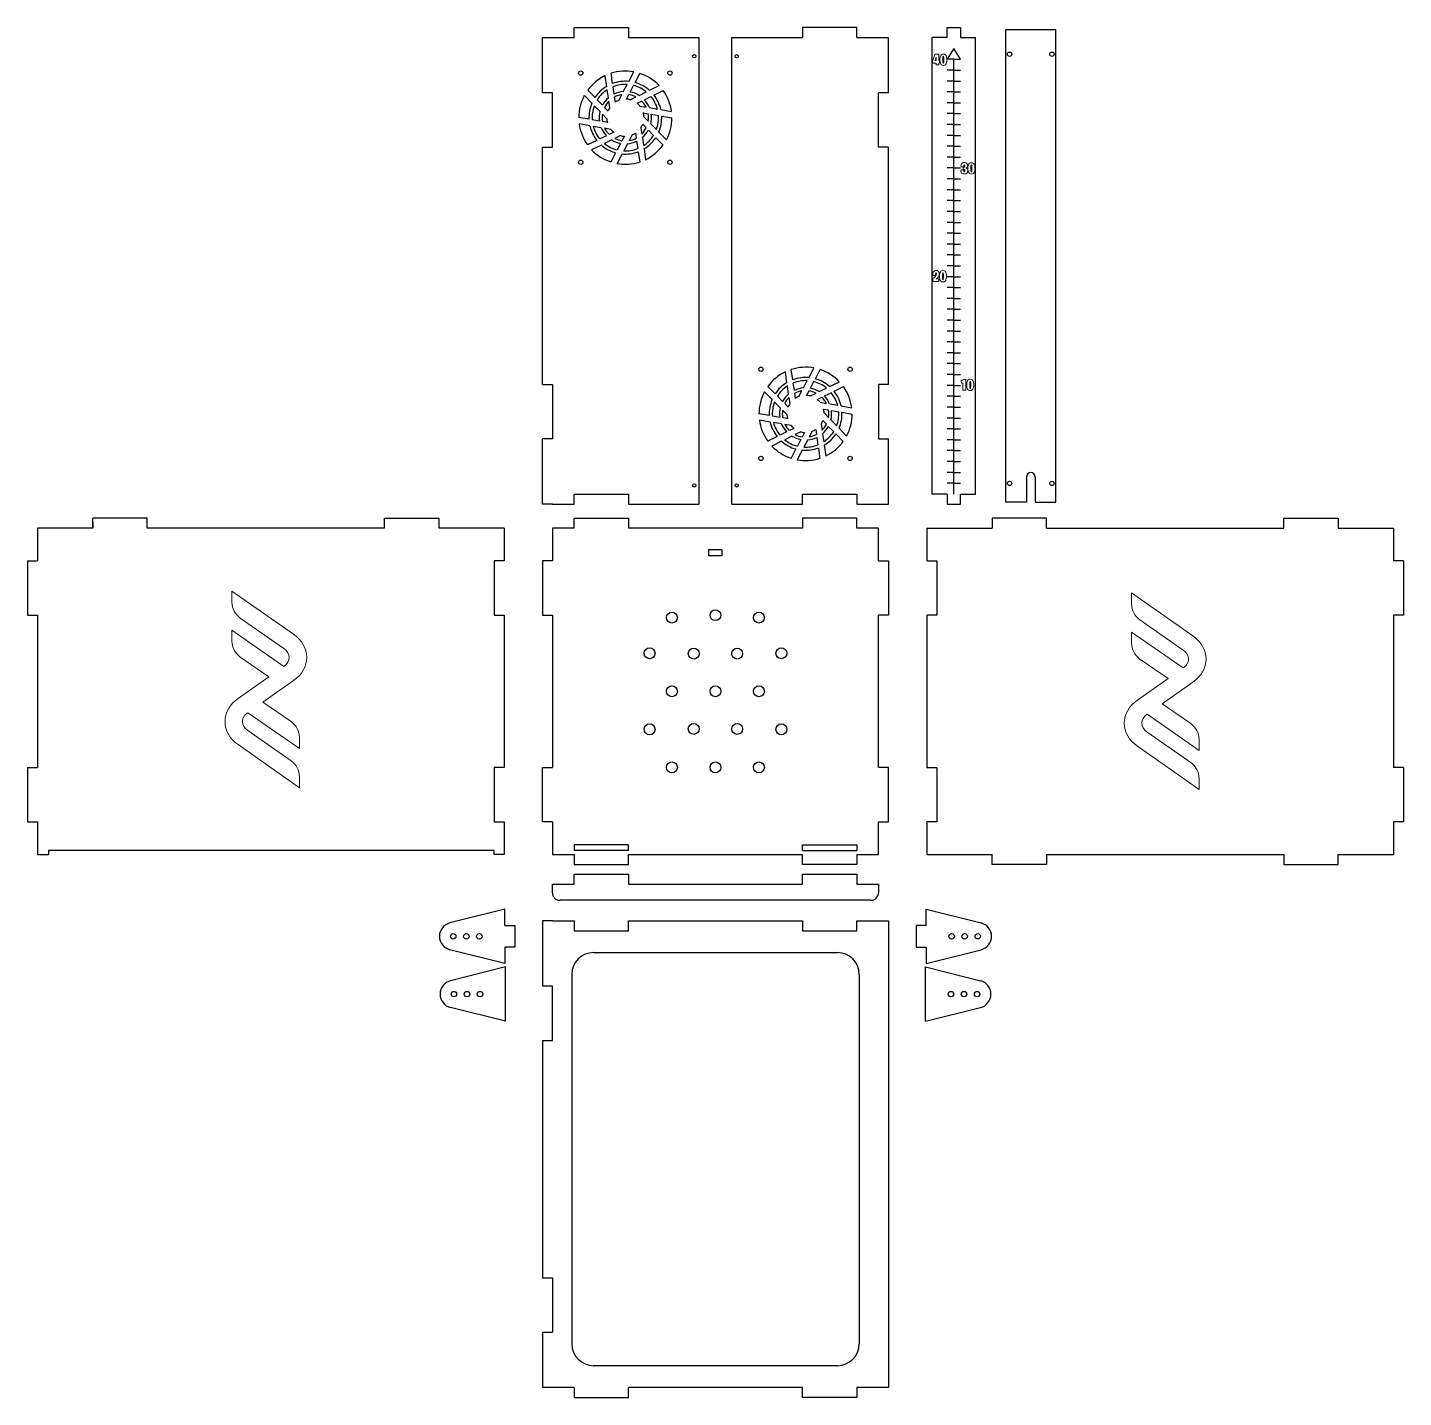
# Model space of a CAD drawing. Header units: millimetres. Extents: x 4533 to 7260, y 2949 to 4212.
# Drawn here: x 4533 to 5798, y 2949 to 4209 of the extents above; entities that cross this region are included whole.
import ezdxf

# ---------------------------------------------------------------- set-up
doc = ezdxf.new("R2010")
doc.units = ezdxf.units.MM
doc.layers.add('Layer 1', color=7, linetype='Continuous')

msp = doc.modelspace()

# ---------------------------------------------------------------- linework, layer by layer
for p, q in [((5035.5, 4200.2), (5035.5, 4209.4)), ((5035.5, 4209.4), (5085.5, 4209.4)), ((5085.5, 4209.4), (5085.5, 4200.2)), ((5295.5, 4209.4), (5245.5, 4209.4)), ((5245.5, 4209.4), (5245.5, 4200.2)), ((5295.5, 4200.2), (5295.5, 4209.4)), ((5378.8, 4200.2), (5378.8, 4209.4)), ((5378.8, 4209.4), (5390.8, 4209.4)), ((5390.8, 4209.4), (5390.8, 4200.2)), ((5432.6, 3772.9), (5432.6, 4207.5)), ((5432.6, 4207.5), (5478.6, 4207.5)), ((5478.6, 3772.9), (5478.6, 4207.5)), ((5006.3, 4149.4), (5006.3, 4200.2)), ((5006.3, 4200.2), (5035.5, 4200.2)), ((5085.5, 4200.2), (5150.5, 4200.2)), ((5150.5, 3771), (5150.5, 4200.2)), ((5180.5, 4200.2), (5245.5, 4200.2)), ((5180.5, 3771), (5180.5, 4200.2)), ((5295.5, 4200.2), (5324.7, 4200.2)), ((5324.7, 4149.4), (5324.7, 4200.2)), ((5364.8, 3780.2), (5364.8, 4200.2)), ((5378.8, 4200.2), (5364.8, 4200.2)), ((5390.8, 4200.2), (5404.8, 4200.2)), ((5404.8, 3780.2), (5404.8, 4200.2)), ((5065.5, 4155.2), (5064.1, 4165.1)), ((5070.9, 4157.8), (5069.5, 4167.3)), ((5085.7, 4159.8), (5090.3, 4168.7)), ((5091.6, 4158.8), (5096, 4167.2)), ((5067, 4144.7), (5065.9, 4152.2)), ((5072.3, 4148.2), (5071.3, 4154.9)), ((5080.7, 4150.4), (5084.2, 4157.1)), ((5087, 4150.1), (5090.2, 4156.2)), ((5104.7, 4151.7), (5113.7, 4156.1)), ((5015.5, 4149.4), (5006.3, 4149.4)), ((5015.5, 4099.4), (5015.5, 4149.4)), ((5051.9, 4139.7), (5044.9, 4146.8)), ((5054.7, 4144.9), (5048, 4151.8)), ((5061.5, 4137.9), (5056.7, 4142.8)), ((5068.3, 4135.7), (5067.5, 4141.6)), ((5073.4, 4140.8), (5072.7, 4145.5)), ((5076.5, 4142.4), (5079.3, 4147.7)), ((5083.6, 4143.5), (5085.8, 4147.7)), ((5087, 4143), (5092.4, 4145.6)), ((5093.4, 4139.7), (5097.6, 4141.8)), ((5095.2, 4147), (5101.9, 4150.3)), ((5100.1, 4143), (5106.2, 4146)), ((5108.9, 4147.3), (5117.4, 4151.6)), ((5315.5, 4099.4), (5315.5, 4149.4)), ((5324.7, 4149.4), (5315.5, 4149.4)), ((5059.3, 4132.1), (5054, 4137.4)), ((5065.6, 4125.5), (5061.5, 4129.8)), ((5066.7, 4132.6), (5063.4, 4136)), ((5095.9, 4137.2), (5101.8, 4136.2)), ((5099.1, 4130.9), (5103.8, 4130.1)), ((5099.7, 4127.4), (5103.8, 4123.1)), ((5104.8, 4135.7), (5112.2, 4134.4)), ((5106.5, 4129.6), (5113.2, 4128.5)), ((5115.3, 4133.9), (5125.2, 4132.2)), ((5116.1, 4128), (5125.5, 4126.3)), ((5049.2, 4125), (5039.7, 4126.6)), ((5050, 4119), (5040.1, 4120.7)), ((5058.8, 4123.3), (5052.1, 4124.5)), ((5060.5, 4117.2), (5053.1, 4118.5)), ((5066.2, 4122.1), (5061.5, 4122.9)), ((5069.4, 4115.7), (5063.5, 4116.7)), ((5097, 4117.2), (5097.8, 4111.3)), ((5098.6, 4120.4), (5101.9, 4117)), ((5103.8, 4115), (5108.5, 4110.1)), ((5106, 4120.9), (5111.3, 4115.5)), ((5056.4, 4105.6), (5047.9, 4101.4)), ((5065.2, 4109.9), (5059.1, 4106.9)), ((5070.1, 4106), (5063.4, 4102.6)), ((5071.9, 4113.2), (5067.7, 4111.1)), ((5078.3, 4110), (5072.9, 4107.4)), ((5078.3, 4102.8), (5075.1, 4096.8)), ((5081.7, 4109.4), (5079.5, 4105.2)), ((5084.6, 4102.5), (5081.1, 4095.9)), ((5088.8, 4110.6), (5086, 4105.3)), ((5091.9, 4112.2), (5092.6, 4107.5)), ((5093, 4104.8), (5094, 4098)), ((5098.3, 4108.2), (5099.4, 4100.8)), ((5110.6, 4108), (5117.3, 4101.2)), ((5113.4, 4113.3), (5120.4, 4106.1)), ((5006.3, 3881), (5006.3, 4099.4)), ((5006.3, 4099.4), (5015.5, 4099.4)), ((5060.6, 4101.3), (5051.6, 4096.8)), ((5073.7, 4094.2), (5069.3, 4085.7)), ((5079.6, 4093.1), (5075, 4084.3)), ((5094.4, 4095.1), (5095.8, 4085.6)), ((5099.8, 4097.7), (5101.2, 4087.8)), ((5324.7, 4099.4), (5315.5, 4099.4)), ((5324.7, 3881), (5324.7, 4099.4)), ((5231.3, 3882.7), (5229.9, 3892.6)), ((5236.7, 3885.3), (5235.3, 3894.8)), ((5251.5, 3887.3), (5256.1, 3896.2)), ((5257.4, 3886.3), (5261.8, 3894.7)), ((5006.3, 3881), (5015.5, 3881)), ((5015.5, 3881), (5015.5, 3831)), ((5217.7, 3867.2), (5210.7, 3874.3)), ((5220.5, 3872.4), (5213.8, 3879.3)), ((5232.8, 3872.2), (5231.7, 3879.7)), ((5238.1, 3875.7), (5237.1, 3882.4)), ((5242.3, 3869.9), (5245.1, 3875.2)), ((5246.5, 3877.9), (5250, 3884.6)), ((5249.4, 3871), (5251.6, 3875.2)), ((5252.8, 3877.6), (5256, 3883.7)), ((5261, 3874.5), (5267.7, 3877.8)), ((5265.9, 3870.5), (5272, 3873.5)), ((5270.5, 3879.2), (5279.5, 3883.6)), ((5274.7, 3874.8), (5283.2, 3879.1)), ((5324.7, 3881), (5315.5, 3881)), ((5315.5, 3881), (5315.5, 3831)), ((5225.1, 3859.6), (5219.8, 3864.9)), ((5227.3, 3865.4), (5222.5, 3870.3)), ((5232.5, 3860.1), (5229.2, 3863.5)), ((5234.1, 3863.2), (5233.3, 3869.1)), ((5239.2, 3868.3), (5238.5, 3873)), ((5252.8, 3870.5), (5258.2, 3873.1)), ((5259.2, 3867.2), (5263.4, 3869.3)), ((5261.7, 3864.7), (5267.6, 3863.7)), ((5270.6, 3863.2), (5278, 3861.9)), ((5281.1, 3861.4), (5291, 3859.7)), ((5215, 3852.5), (5205.5, 3854.1)), ((5215.8, 3846.5), (5205.9, 3848.2)), ((5224.6, 3850.8), (5217.9, 3852)), ((5231.4, 3853), (5227.3, 3857.3)), ((5232, 3849.6), (5227.3, 3850.4)), ((5264.9, 3858.4), (5269.6, 3857.6)), ((5265.5, 3854.9), (5269.6, 3850.6)), ((5271.8, 3848.4), (5277.1, 3843)), ((5272.3, 3857.1), (5279, 3856)), ((5281.9, 3855.5), (5291.3, 3853.8)), ((5226.3, 3844.7), (5218.9, 3846)), ((5231, 3837.4), (5224.9, 3834.4)), ((5235.2, 3843.2), (5229.3, 3844.2)), ((5237.7, 3840.7), (5233.5, 3838.6)), ((5244.1, 3837.5), (5238.7, 3834.9)), ((5247.5, 3836.9), (5245.3, 3832.7)), ((5254.6, 3838.1), (5251.8, 3832.8)), ((5257.7, 3839.7), (5258.4, 3835)), ((5262.8, 3844.7), (5263.6, 3838.8)), ((5264.1, 3835.7), (5265.2, 3828.3)), ((5264.4, 3847.9), (5267.7, 3844.5)), ((5269.6, 3842.5), (5274.3, 3837.6)), ((5279.2, 3840.8), (5286.2, 3833.6)), ((5006.3, 3780.2), (5006.3, 3831)), ((5015.5, 3831), (5006.3, 3831)), ((5222.2, 3833.1), (5213.7, 3828.9)), ((5226.4, 3828.8), (5217.4, 3824.3)), ((5235.9, 3833.5), (5229.2, 3830.1)), ((5244.1, 3830.3), (5240.9, 3824.3)), ((5250.4, 3830), (5246.9, 3823.4)), ((5258.8, 3832.3), (5259.8, 3825.5)), ((5265.6, 3825.2), (5267, 3815.3)), ((5276.4, 3835.5), (5283.1, 3828.7)), ((5315.5, 3831), (5324.7, 3831)), ((5324.7, 3780.2), (5324.7, 3831)), ((5239.5, 3821.7), (5235.1, 3813.2)), ((5245.4, 3820.6), (5240.8, 3811.8)), ((5260.2, 3822.6), (5261.6, 3813.1)), ((5451.6, 3796.1), (5451.6, 3772.9)), ((5459.6, 3796.1), (5459.6, 3772.9)), ((5006.3, 3771), (5006.3, 3780.2)), ((5035.5, 3771), (5035.5, 3780.2)), ((5035.5, 3780.2), (5085.5, 3780.2)), ((5085.5, 3780.2), (5085.5, 3771)), ((5245.5, 3771), (5245.5, 3780.2)), ((5245.5, 3780.2), (5295.5, 3780.2)), ((5295.5, 3780.2), (5295.5, 3771)), ((5324.7, 3771), (5324.7, 3780.2)), ((5378.8, 3780.2), (5364.8, 3780.2)), ((5378.8, 3780.2), (5378.8, 3771)), ((5390.8, 3771), (5390.8, 3780.2)), ((5390.8, 3780.2), (5404.8, 3780.2)), ((5451.6, 3772.9), (5432.6, 3772.9)), ((5459.6, 3772.9), (5478.6, 3772.9)), ((5015.5, 3771), (5006.3, 3771)), ((5015.5, 3771), (5035.5, 3771)), ((5085.5, 3771), (5150.5, 3771)), ((5180.5, 3771), (5245.5, 3771)), ((5295.5, 3771), (5315.5, 3771)), ((5315.5, 3771), (5324.7, 3771)), ((5378.8, 3771), (5390.8, 3771)), ((4592.6, 3748.8), (4541.8, 3748.8)), ((4541.8, 3748.8), (4541.8, 3718.8)), ((4642.6, 3758), (4592.6, 3758)), ((4592.6, 3748.8), (4592.6, 3758)), ((4592.6, 3754.2), (4592.6, 3748.8)), ((4642.6, 3748.8), (4642.6, 3758)), ((4861, 3748.8), (4642.6, 3748.8)), ((4861, 3748.8), (4861, 3758)), ((4861, 3758), (4911, 3758)), ((4911, 3758), (4911, 3748.8)), ((4961.8, 3748.8), (4911, 3748.8)), ((4971, 3748.8), (4961.8, 3748.8)), ((4971, 3748.8), (4971, 3718.8)), ((5015.5, 3748.8), (5015.5, 3718.8)), ((5035.5, 3748.8), (5015.5, 3748.8)), ((5035.5, 3748.8), (5035.5, 3758)), ((5035.5, 3758), (5085.5, 3758)), ((5085.5, 3758), (5085.5, 3748.8)), ((5245.5, 3748.8), (5085.5, 3748.8)), ((5295.5, 3758), (5245.5, 3758)), ((5245.5, 3758), (5245.5, 3748.8)), ((5295.5, 3748.8), (5295.5, 3758)), ((5315.5, 3748.8), (5295.5, 3748.8)), ((5315.5, 3718.8), (5315.5, 3748.8)), ((5360.1, 3748.8), (5360.1, 3718.8)), ((5360.1, 3748.8), (5369.3, 3748.8)), ((5369.3, 3748.8), (5420.1, 3748.8)), ((5470.1, 3758), (5420.1, 3758)), ((5420.1, 3758), (5420.1, 3748.8)), ((5470.1, 3748.8), (5470.1, 3758)), ((5470.1, 3748.8), (5688.5, 3748.8)), ((5688.5, 3748.8), (5688.5, 3758)), ((5688.5, 3758), (5738.5, 3758)), ((5738.5, 3758), (5738.5, 3748.8)), ((5738.5, 3748.8), (5789.3, 3748.8)), ((5789.3, 3748.8), (5789.3, 3718.8)), ((5159.5, 3723.4), (5159.5, 3729.1)), ((5159.5, 3729.1), (5171.5, 3729.1)), ((5165.5, 3723.4), (5159.5, 3723.4)), ((5171.5, 3723.4), (5165.5, 3723.4)), ((5171.5, 3729.1), (5171.5, 3723.4)), ((4532.6, 3718.8), (4532.6, 3668.8)), ((4532.6, 3718.8), (4541.8, 3718.8)), ((4971, 3718.8), (4961.8, 3718.8)), ((4961.8, 3718.8), (4961.8, 3668.8)), ((5015.5, 3718.8), (5006.3, 3718.8)), ((5006.3, 3718.8), (5006.3, 3668.8)), ((5315.5, 3718.8), (5324.7, 3718.8)), ((5324.7, 3718.8), (5324.7, 3668.8)), ((5360.1, 3718.8), (5369.3, 3718.8)), ((5369.3, 3718.8), (5369.3, 3668.8)), ((5798.5, 3718.8), (5789.3, 3718.8)), ((5798.5, 3718.8), (5798.5, 3668.8)), ((4532.6, 3668.8), (4541.8, 3668.8)), ((4541.8, 3668.8), (4541.8, 3528.8)), ((4961.8, 3668.8), (4971, 3668.8)), ((4971, 3668.8), (4971, 3528.8)), ((5006.3, 3668.8), (5015.5, 3668.8)), ((5015.5, 3668.8), (5015.5, 3528.8)), ((5324.7, 3668.8), (5315.5, 3668.8)), ((5315.5, 3528.8), (5315.5, 3668.8)), ((5369.3, 3668.8), (5360.1, 3668.8)), ((5360.1, 3668.8), (5360.1, 3528.8)), ((5798.5, 3668.8), (5789.3, 3668.8)), ((5789.3, 3668.8), (5789.3, 3528.8)), ((4532.6, 3528.8), (4532.6, 3478.8)), ((4532.6, 3528.8), (4541.8, 3528.8)), ((4971, 3528.8), (4961.8, 3528.8)), ((4961.8, 3528.8), (4961.8, 3478.8)), ((5006.3, 3478.8), (5006.3, 3528.8)), ((5006.3, 3528.8), (5015.5, 3528.8)), ((5324.7, 3528.8), (5315.5, 3528.8)), ((5324.7, 3478.8), (5324.7, 3528.8)), ((5360.1, 3528.8), (5369.3, 3528.8)), ((5369.3, 3528.8), (5369.3, 3478.8)), ((5798.5, 3528.8), (5789.3, 3528.8)), ((5798.5, 3528.8), (5798.5, 3478.8)), ((4532.6, 3478.8), (4541.8, 3478.8)), ((4541.8, 3478.8), (4541.8, 3448.8)), ((4961.8, 3478.8), (4971, 3478.8)), ((4971, 3478.8), (4971, 3448.8)), ((5015.5, 3478.8), (5006.3, 3478.8)), ((5015.5, 3478.8), (5015.5, 3448.8)), ((5315.5, 3448.8), (5315.5, 3478.8)), ((5315.5, 3478.8), (5324.7, 3478.8)), ((5369.3, 3478.8), (5360.1, 3478.8)), ((5360.1, 3478.8), (5360.1, 3448.8)), ((5798.5, 3478.8), (5789.3, 3478.8)), ((5789.3, 3478.8), (5789.3, 3448.8)), ((5085.5, 3457.6), (5035.5, 3457.6)), ((5035.5, 3457.6), (5035.5, 3452.2)), ((5085.5, 3452.2), (5085.5, 3457.6)), ((5245.5, 3452.2), (5245.5, 3457.6)), ((5245.5, 3457.6), (5295.5, 3457.6)), ((5295.5, 3457.6), (5295.5, 3452.2)), ((4541.8, 3448.8), (4551.8, 3448.8)), ((4961.8, 3452.2), (4551.8, 3452.2)), ((4551.8, 3452.2), (4551.8, 3448.8)), ((4961.8, 3448.8), (4961.8, 3452.2)), ((4971, 3448.8), (4961.8, 3448.8)), ((5015.5, 3448.8), (5035.5, 3448.8)), ((5085.5, 3452.2), (5035.5, 3452.2)), ((5035.5, 3448.8), (5035.5, 3443.4)), ((5035.5, 3448.8), (5035.5, 3439.6)), ((5085.5, 3439.6), (5085.5, 3448.8)), ((5085.5, 3448.8), (5245.5, 3448.8)), ((5245.5, 3452.2), (5295.5, 3452.2)), ((5245.5, 3439.6), (5245.5, 3448.8)), ((5295.5, 3448.8), (5295.5, 3439.6)), ((5295.5, 3448.8), (5315.5, 3448.8)), ((5360.1, 3448.8), (5369.3, 3448.8)), ((5369.3, 3448.8), (5420.1, 3448.8)), ((5420.1, 3439.6), (5420.1, 3448.8)), ((5470.1, 3448.8), (5470.1, 3439.6)), ((5470.1, 3448.8), (5688.5, 3448.8)), ((5688.5, 3448.8), (5688.5, 3439.6)), ((5738.5, 3439.6), (5738.5, 3448.8)), ((5738.5, 3448.8), (5789.3, 3448.8)), ((5035.5, 3439.6), (5085.5, 3439.6)), ((5035.5, 3421.5), (5035.5, 3430.7)), ((5035.5, 3430.7), (5085.5, 3430.7)), ((5085.5, 3430.7), (5085.5, 3421.5)), ((5295.5, 3439.6), (5245.5, 3439.6)), ((5245.5, 3421.5), (5245.5, 3430.7)), ((5245.5, 3430.7), (5295.5, 3430.7)), ((5295.5, 3430.7), (5295.5, 3421.5)), ((5470.1, 3439.6), (5420.1, 3439.6)), ((5688.5, 3439.6), (5738.5, 3439.6)), ((5015.5, 3421.5), (5035.5, 3421.5)), ((5015.5, 3413.5), (5015.5, 3421.5)), ((5085.5, 3421.5), (5245.5, 3421.5)), ((5295.5, 3421.5), (5315.5, 3421.5)), ((5315.5, 3421.5), (5315.5, 3413.5)), ((5308.5, 3406.5), (5022.5, 3406.5)), ((4971.7, 3398.4), (4921.2, 3385.7)), ((4971.7, 3383.4), (4971.7, 3398.4)), ((5359.4, 3383.4), (5359.4, 3398.4)), ((5359.4, 3398.4), (5409.9, 3385.7)), ((4971.7, 3383.4), (4980.9, 3383.4)), ((4980.9, 3383.4), (4980.9, 3363.4)), ((5015.5, 3387.6), (5006.3, 3387.6)), ((5006.3, 3387.6), (5006.3, 3378.4)), ((5015.5, 3387.6), (5035.5, 3387.6)), ((5035.5, 3387.6), (5035.5, 3378.4)), ((5085.5, 3378.4), (5085.5, 3387.6)), ((5085.5, 3387.6), (5245.5, 3387.6)), ((5245.5, 3387.6), (5245.5, 3378.4)), ((5295.5, 3378.4), (5295.5, 3387.6)), ((5295.5, 3387.6), (5315.5, 3387.6)), ((5315.5, 3387.6), (5324.7, 3387.6)), ((5324.7, 3387.6), (5324.7, 3378.4)), ((5359.4, 3383.4), (5350.2, 3383.4)), ((5350.2, 3383.4), (5350.2, 3363.4)), ((5006.3, 3378.4), (5006.3, 3327.6)), ((5035.5, 3378.4), (5085.5, 3378.4)), ((5245.5, 3378.4), (5295.5, 3378.4)), ((5324.7, 3378.4), (5324.7, 2958.4)), ((4971.7, 3348.4), (4921.2, 3361.1)), ((4980.9, 3363.4), (4971.7, 3363.4)), ((4971.7, 3363.4), (4971.7, 3348.4)), ((5053.3, 3358.4), (5165.5, 3358.4)), ((5165.5, 3358.4), (5277.7, 3358.4)), ((5350.2, 3363.4), (5359.4, 3363.4)), ((5359.4, 3363.4), (5359.4, 3348.4)), ((5359.4, 3348.4), (5409.9, 3361.1)), ((4972.3, 3345.2), (4921.8, 3332.4)), ((4972.3, 3295.2), (4972.3, 3345.2)), ((5358.8, 3295.2), (5358.8, 3345.2)), ((5358.8, 3345.2), (5409.3, 3332.4)), ((5033.3, 3338.4), (5033.3, 2998.4)), ((5297.7, 3338.4), (5297.7, 2998.4)), ((5015.5, 3327.6), (5006.3, 3327.6)), ((5015.5, 3277.6), (5015.5, 3327.6)), ((4972.3, 3295.2), (4921.8, 3307.9)), ((5358.8, 3295.2), (5409.3, 3307.9)), ((5006.3, 3277.6), (5006.3, 3059.2)), ((5006.3, 3277.6), (5015.5, 3277.6)), ((5006.3, 3059.2), (5015.5, 3059.2)), ((5015.5, 3059.2), (5015.5, 3009.2)), ((5006.3, 3009.2), (5006.3, 2958.4)), ((5006.3, 3009.2), (5015.5, 3009.2)), ((5277.7, 2978.4), (5053.3, 2978.4)), ((5035.5, 2958.4), (5006.3, 2958.4)), ((5035.5, 2958.4), (5035.5, 2949.2)), ((5085.5, 2949.2), (5085.5, 2958.4)), ((5245.5, 2958.4), (5085.5, 2958.4)), ((5245.5, 2949.2), (5245.5, 2958.4)), ((5324.7, 2958.4), (5295.5, 2958.4)), ((5295.5, 2958.4), (5295.5, 2949.2)), ((5035.5, 2949.2), (5085.5, 2949.2)), ((5295.5, 2949.2), (5245.5, 2949.2))]:
    msp.add_line(p, q)
at = {"color": 2}
for p, q in [((5384.8, 4190.2), (5378.8, 4180.2)), ((5390.8, 4180.2), (5384.8, 4190.2)), ((5384.8, 4180.2), (5378.8, 4180.2)), ((5384.8, 4180.2), (5390.8, 4180.2)), ((5384.8, 3780.2), (5384.8, 4180.2)), ((5384.8, 4170.2), (5378.8, 4170.2)), ((5384.8, 4170.2), (5390.8, 4170.2)), ((5384.8, 4160.2), (5378.8, 4160.2)), ((5384.8, 4160.2), (5390.8, 4160.2)), ((5384.8, 4150.2), (5378.8, 4150.2)), ((5384.8, 4140.2), (5378.8, 4140.2)), ((5384.8, 4150.2), (5390.8, 4150.2)), ((5384.8, 4140.2), (5390.8, 4140.2)), ((5384.8, 4130.2), (5378.8, 4130.2)), ((5384.8, 4130.2), (5390.8, 4130.2)), ((5384.8, 4120.2), (5378.8, 4120.2)), ((5384.8, 4120.2), (5390.8, 4120.2)), ((5384.8, 4110.2), (5378.8, 4110.2)), ((5384.8, 4110.2), (5390.8, 4110.2)), ((5384.8, 4100.2), (5378.8, 4100.2)), ((5384.8, 4090.2), (5378.8, 4090.2)), ((5384.8, 4100.2), (5390.8, 4100.2)), ((5384.8, 4090.2), (5390.8, 4090.2)), ((5384.8, 4080.2), (5378.8, 4080.2)), ((5384.8, 4080.2), (5390.8, 4080.2)), ((5384.8, 4070.2), (5378.8, 4070.2)), ((5384.8, 4070.2), (5390.8, 4070.2)), ((5384.8, 4060.2), (5378.8, 4060.2)), ((5384.8, 4060.2), (5390.8, 4060.2)), ((5384.8, 4050.2), (5378.8, 4050.2)), ((5384.8, 4040.2), (5378.8, 4040.2)), ((5384.8, 4050.2), (5390.8, 4050.2)), ((5384.8, 4040.2), (5390.8, 4040.2)), ((5384.8, 4030.2), (5378.8, 4030.2)), ((5384.8, 4030.2), (5390.8, 4030.2)), ((5384.8, 4020.2), (5378.8, 4020.2)), ((5384.8, 4020.2), (5390.8, 4020.2)), ((5384.8, 4010.2), (5378.8, 4010.2)), ((5384.8, 4000.2), (5378.8, 4000.2)), ((5384.8, 4010.2), (5390.8, 4010.2)), ((5384.8, 4000.2), (5390.8, 4000.2)), ((5384.8, 3990.2), (5378.8, 3990.2)), ((5384.8, 3990.2), (5390.8, 3990.2)), ((5384.8, 3980.2), (5378.8, 3980.2)), ((5384.8, 3980.2), (5390.8, 3980.2)), ((5384.8, 3970.2), (5378.8, 3970.2)), ((5384.8, 3970.2), (5390.8, 3970.2)), ((5384.8, 3960.2), (5378.8, 3960.2)), ((5384.8, 3950.2), (5378.8, 3950.2)), ((5384.8, 3960.2), (5390.8, 3960.2)), ((5384.8, 3950.2), (5390.8, 3950.2)), ((5384.8, 3940.2), (5378.8, 3940.2)), ((5384.8, 3940.2), (5390.8, 3940.2)), ((5384.8, 3930.2), (5378.8, 3930.2)), ((5384.8, 3930.2), (5390.8, 3930.2)), ((5384.8, 3920.2), (5378.8, 3920.2)), ((5384.8, 3920.2), (5390.8, 3920.2)), ((5384.8, 3910.2), (5378.8, 3910.2)), ((5384.8, 3900.2), (5378.8, 3900.2)), ((5384.8, 3910.2), (5390.8, 3910.2)), ((5384.8, 3900.2), (5390.8, 3900.2)), ((5384.8, 3890.2), (5378.8, 3890.2)), ((5384.8, 3890.2), (5390.8, 3890.2)), ((5384.8, 3880.2), (5378.8, 3880.2)), ((5384.8, 3880.2), (5390.8, 3880.2)), ((5384.8, 3870.2), (5378.8, 3870.2)), ((5384.8, 3870.2), (5390.8, 3870.2)), ((5384.8, 3860.2), (5378.8, 3860.2)), ((5384.8, 3850.2), (5378.8, 3850.2)), ((5384.8, 3860.2), (5390.8, 3860.2)), ((5384.8, 3850.2), (5390.8, 3850.2)), ((5384.8, 3840.2), (5378.8, 3840.2)), ((5384.8, 3840.2), (5390.8, 3840.2)), ((5384.8, 3830.2), (5378.8, 3830.2)), ((5384.8, 3830.2), (5390.8, 3830.2)), ((5384.8, 3820.2), (5378.8, 3820.2)), ((5384.8, 3820.2), (5390.8, 3820.2)), ((5384.8, 3810.2), (5378.8, 3810.2)), ((5384.8, 3800.2), (5378.8, 3800.2)), ((5384.8, 3810.2), (5390.8, 3810.2)), ((5384.8, 3800.2), (5390.8, 3800.2)), ((5384.8, 3790.2), (5378.8, 3790.2)), ((5384.8, 3790.2), (5390.8, 3790.2))]:
    msp.add_line(p, q, dxfattribs=at)
at = {"color": 2, "lineweight": 0}
for p, q in [((5365.7, 4180.1), (5365.3, 4179.1)), ((5365.3, 4179.1), (5365.3, 4178.8)), ((5365.3, 4178.8), (5365.3, 4177.8)), ((5365.3, 4177.8), (5365.4, 4177.1)), ((5366.1, 4181.1), (5365.7, 4180.1)), ((5366.3, 4181.7), (5366.1, 4181.1)), ((5366.7, 4182.8), (5366.3, 4181.7)), ((5367, 4183.6), (5366.7, 4182.8)), ((5367.3, 4184.6), (5367, 4183.6)), ((5367.5, 4185), (5367.3, 4184.6)), ((5368.6, 4185), (5367.5, 4185)), ((5367.6, 4179), (5367.7, 4179.2)), ((5368.6, 4179), (5367.6, 4179)), ((5367.7, 4179.2), (5368, 4180.3)), ((5368, 4180.4), (5368.3, 4181.3)), ((5368, 4180.3), (5368, 4180.4)), ((5368.3, 4181.3), (5368.6, 4182.3)), ((5369.3, 4184.9), (5368.6, 4185)), ((5368.6, 4182.3), (5368.6, 4181.8)), ((5368.6, 4181.8), (5368.6, 4181.2)), ((5368.6, 4181.2), (5368.6, 4180.2)), ((5368.6, 4180.2), (5368.6, 4180)), ((5368.6, 4180), (5368.6, 4179)), ((5370.4, 4184.9), (5369.3, 4184.9)), ((5371.1, 4184.8), (5370.4, 4184.9)), ((5370.4, 4184.9), (5370.4, 4184.9)), ((5371.1, 4183.7), (5371.1, 4184.8)), ((5371.1, 4182.7), (5371.1, 4183.7)), ((5371.1, 4181.8), (5371.1, 4182.7)), ((5371.1, 4181.6), (5371.1, 4181.8)), ((5371.1, 4180.5), (5371.1, 4181.6)), ((5371.1, 4179.5), (5371.1, 4180.5)), ((5371.1, 4179), (5371.1, 4179.5)), ((5371.4, 4179), (5371.1, 4179)), ((5371.8, 4179), (5371.4, 4179)), ((5371.7, 4178.5), (5371.8, 4179)), ((5371.7, 4177.8), (5371.7, 4178.5)), ((5371.7, 4176.8), (5371.7, 4177.8)), ((5372.2, 4182.1), (5372, 4181.1)), ((5372, 4181.1), (5372, 4179.8)), ((5372, 4179.8), (5372, 4179.8)), ((5372, 4179.8), (5372, 4178.6)), ((5372, 4178.6), (5372.2, 4177.5)), ((5372.4, 4183), (5372.2, 4182.1)), ((5372.2, 4177.5), (5372.4, 4176.6)), ((5372.8, 4183.7), (5372.4, 4183)), ((5373.4, 4184.5), (5372.8, 4183.8)), ((5372.8, 4183.8), (5372.8, 4183.7)), ((5374.3, 4184.9), (5373.4, 4184.5)), ((5375.1, 4185), (5374.3, 4184.9)), ((5374.7, 4181.4), (5374.8, 4182.4)), ((5374.7, 4180.5), (5374.7, 4181.4)), ((5374.7, 4179.8), (5374.7, 4180.5)), ((5374.7, 4178.7), (5374.7, 4179.8)), ((5374.7, 4178.2), (5374.7, 4178.7)), ((5374.8, 4177.2), (5374.7, 4178.2)), ((5374.8, 4182.4), (5374.9, 4182.8)), ((5374.9, 4182.8), (5375.1, 4183)), ((5376.2, 4184.9), (5375.1, 4185)), ((5375.1, 4183), (5375.3, 4182.8)), ((5375.3, 4182.8), (5375.5, 4182.3)), ((5375.5, 4182.3), (5375.5, 4181.4)), ((5375.5, 4181.4), (5375.6, 4181.1)), ((5375.6, 4178.1), (5375.5, 4177.1)), ((5375.6, 4181.1), (5375.6, 4180)), ((5375.6, 4180), (5375.6, 4179)), ((5375.6, 4179), (5375.6, 4178.1)), ((5377, 4184.4), (5376.2, 4184.9)), ((5377.6, 4183.8), (5377, 4184.4)), ((5378, 4183.1), (5377.6, 4183.8)), ((5378.2, 4182.2), (5378, 4183.1)), ((5378, 4176.7), (5378.2, 4177.6)), ((5378.4, 4181.1), (5378.2, 4182.2)), ((5378.2, 4177.6), (5378.4, 4178.6)), ((5378.4, 4179.9), (5378.4, 4181.1)), ((5378.4, 4178.6), (5378.4, 4179.9)), ((5365.4, 4177.1), (5365.4, 4176.6)), ((5365.4, 4176.6), (5366.1, 4176.6)), ((5366.1, 4176.6), (5367.1, 4176.6)), ((5367.1, 4176.6), (5367.6, 4176.7)), ((5367.6, 4176.7), (5368.6, 4176.7)), ((5368.6, 4176.7), (5368.6, 4175)), ((5368.6, 4175), (5369.1, 4175)), ((5369.1, 4175), (5369.9, 4175)), ((5369.9, 4175), (5370.1, 4175)), ((5370.1, 4175), (5371.1, 4175)), ((5371.1, 4176.7), (5371.7, 4176.7)), ((5371.1, 4175.9), (5371.1, 4176.7)), ((5371.1, 4175.4), (5371.1, 4175.9)), ((5371.1, 4175), (5371.1, 4175.4)), ((5371.7, 4176.7), (5371.7, 4176.8)), ((5372.4, 4176.6), (5372.7, 4175.9)), ((5372.7, 4175.9), (5373.3, 4175.2)), ((5373.3, 4175.2), (5374.2, 4174.7)), ((5374.2, 4174.7), (5375.1, 4174.6)), ((5375, 4176.7), (5374.8, 4177.2)), ((5375.1, 4176.6), (5375, 4176.7)), ((5375.3, 4176.7), (5375.1, 4176.6)), ((5375.1, 4174.6), (5375.2, 4174.6)), ((5375.2, 4174.6), (5376.2, 4174.7)), ((5375.5, 4177.1), (5375.3, 4176.7)), ((5376.2, 4174.7), (5377.1, 4175.2)), ((5377.1, 4175.2), (5377.7, 4175.9)), ((5377.7, 4175.9), (5378, 4176.7)), ((5377.7, 4175.9), (5377.7, 4175.9)), ((5391.5, 4083.1), (5391.4, 4082.3)), ((5391.4, 4082.3), (5391.5, 4081.2)), ((5391.5, 4078.6), (5391.4, 4078)), ((5391.4, 4078), (5391.4, 4077)), ((5391.4, 4077), (5391.5, 4076.7)), ((5391.9, 4084), (5391.5, 4083.1)), ((5391.5, 4081.2), (5392.2, 4081.3)), ((5392.1, 4078.6), (5391.5, 4078.6)), ((5391.5, 4076.7), (5391.9, 4075.8)), ((5392.1, 4084.3), (5391.9, 4084)), ((5392.9, 4084.9), (5392.1, 4084.3)), ((5392.9, 4078.5), (5392.1, 4078.6)), ((5392.2, 4081.3), (5393, 4081.3)), ((5393.2, 4085), (5392.9, 4084.9)), ((5393.9, 4078.5), (5392.9, 4078.5)), ((5393, 4081.3), (5394, 4081.4)), ((5393, 4081.3), (5393, 4081.3)), ((5394.1, 4085.1), (5393.2, 4085)), ((5394.4, 4081), (5393.3, 4080.9)), ((5393.3, 4080.9), (5393.3, 4080)), ((5393.3, 4080), (5393.3, 4079.4)), ((5393.3, 4079.4), (5393.4, 4078.9)), ((5393.4, 4078.9), (5394.2, 4078.9)), ((5394, 4078.4), (5393.9, 4078.5)), ((5394, 4081.7), (5394.1, 4082.7)), ((5394, 4081.4), (5394, 4081.7)), ((5394, 4077.3), (5394, 4078.4)), ((5394, 4077.1), (5394, 4077.3)), ((5394.4, 4076.8), (5394, 4077.1)), ((5394.7, 4085.2), (5394.1, 4085.1)), ((5394.1, 4082.7), (5394.5, 4083.1)), ((5394.2, 4078.9), (5394.6, 4078.7)), ((5394.6, 4081.1), (5394.4, 4081)), ((5394.8, 4077), (5394.4, 4076.8)), ((5394.5, 4083.1), (5394.6, 4083)), ((5394.6, 4083), (5394.9, 4082.1)), ((5394.8, 4081.4), (5394.6, 4081.1)), ((5394.6, 4078.7), (5394.9, 4078.4)), ((5395.7, 4085), (5394.7, 4085.2)), ((5394.9, 4082.1), (5394.8, 4081.4)), ((5395, 4077.8), (5394.8, 4077)), ((5394.9, 4078.4), (5395, 4077.8)), ((5395.9, 4084.9), (5395.7, 4085)), ((5396.8, 4084.3), (5395.9, 4084.9)), ((5396.3, 4080.1), (5396.5, 4080.2)), ((5397.1, 4079.5), (5396.3, 4080.1)), ((5396.5, 4080.2), (5397.2, 4080.9)), ((5397.3, 4083.4), (5396.8, 4084.3)), ((5396.8, 4084.3), (5396.8, 4084.3)), ((5396.9, 4075.5), (5397.4, 4076.4)), ((5397.3, 4079.3), (5397.1, 4079.5)), ((5397.2, 4080.9), (5397.3, 4081.2)), ((5397.5, 4082.4), (5397.3, 4083.4)), ((5397.3, 4083.4), (5397.3, 4083.4)), ((5397.3, 4081.2), (5397.5, 4082.2)), ((5397.6, 4078.4), (5397.3, 4079.3)), ((5397.4, 4076.4), (5397.5, 4076.7)), ((5397.5, 4082.2), (5397.5, 4082.4)), ((5397.5, 4076.7), (5397.7, 4077.7)), ((5397.7, 4077.7), (5397.6, 4078.4)), ((5398, 4082.2), (5397.8, 4081.1)), ((5397.8, 4081.1), (5397.8, 4079.8)), ((5397.8, 4079.8), (5397.8, 4079.8)), ((5397.8, 4079.8), (5397.8, 4078.6)), ((5397.8, 4078.6), (5398, 4077.5)), ((5398.2, 4083.1), (5398, 4082.2)), ((5398, 4077.5), (5398.2, 4076.6)), ((5398.6, 4083.7), (5398.2, 4083.1)), ((5398.2, 4076.6), (5398.6, 4075.9)), ((5399.2, 4084.5), (5398.6, 4083.8)), ((5398.6, 4083.8), (5398.6, 4083.7)), ((5400.1, 4084.9), (5399.2, 4084.5)), ((5401, 4085), (5400.1, 4084.9)), ((5400.5, 4080.5), (5400.6, 4081.4)), ((5400.5, 4079.8), (5400.5, 4080.5)), ((5400.6, 4078.7), (5400.5, 4079.8)), ((5400.6, 4082.4), (5400.8, 4082.9)), ((5400.6, 4081.4), (5400.6, 4082.4)), ((5400.6, 4078.2), (5400.6, 4078.7)), ((5400.6, 4077.2), (5400.6, 4078.2)), ((5400.8, 4076.7), (5400.6, 4077.2)), ((5400.8, 4082.9), (5401, 4083)), ((5401, 4076.6), (5400.8, 4076.7)), ((5402, 4084.8), (5401, 4085)), ((5401, 4083), (5401.2, 4082.8)), ((5401.2, 4076.7), (5401, 4076.6)), ((5401.2, 4082.8), (5401.3, 4082.4)), ((5401.3, 4077.1), (5401.2, 4076.7)), ((5401.3, 4082.4), (5401.4, 4081.4)), ((5401.4, 4078.2), (5401.3, 4077.1)), ((5401.4, 4081.4), (5401.4, 4081)), ((5401.4, 4081), (5401.4, 4080)), ((5401.4, 4080), (5401.4, 4079.1)), ((5401.4, 4079.1), (5401.4, 4078.2)), ((5402.9, 4084.4), (5402, 4084.8)), ((5403.5, 4083.8), (5402.9, 4084.4)), ((5403.8, 4083.1), (5403.5, 4083.8)), ((5403.5, 4075.9), (5403.8, 4076.7)), ((5404, 4082.2), (5403.8, 4083.1)), ((5403.8, 4076.7), (5404, 4077.6)), ((5404.2, 4081.1), (5404, 4082.2)), ((5404, 4077.6), (5404.2, 4078.7)), ((5404.2, 4079.9), (5404.2, 4081.1)), ((5404.2, 4078.7), (5404.2, 4079.9)), ((5391.9, 4075.8), (5392.1, 4075.5)), ((5392.1, 4075.5), (5392.9, 4075)), ((5392.9, 4075), (5393.5, 4074.8)), ((5393.5, 4074.8), (5394.5, 4074.7)), ((5394.5, 4074.7), (5394.7, 4074.7)), ((5394.7, 4074.7), (5395.7, 4074.9)), ((5395.7, 4074.9), (5395.9, 4074.9)), ((5395.9, 4074.9), (5396.7, 4075.4)), ((5396.7, 4075.4), (5396.9, 4075.5)), ((5398.6, 4075.9), (5399.2, 4075.2)), ((5399.2, 4075.2), (5400, 4074.8)), ((5400, 4074.8), (5401, 4074.6)), ((5401, 4074.6), (5401.1, 4074.6)), ((5401.1, 4074.6), (5402.1, 4074.8)), ((5402.1, 4074.8), (5402.9, 4075.2)), ((5402.9, 4075.2), (5403.5, 4075.9)), ((5403.5, 4075.9), (5403.5, 4075.9)), ((5365.5, 3983.6), (5365.4, 3982.5)), ((5365.4, 3982.5), (5365.5, 3981.4)), ((5366.3, 3979.3), (5365.4, 3978.8)), ((5365.4, 3978.8), (5365.4, 3978)), ((5365.4, 3978), (5365.5, 3977.1)), ((5365.8, 3984.4), (5365.5, 3983.6)), ((5365.5, 3981.4), (5365.6, 3981.4)), ((5365.5, 3977.1), (5365.5, 3976.9)), ((5365.5, 3976.9), (5365.5, 3975.9)), ((5365.5, 3975.9), (5366.1, 3975.9)), ((5365.6, 3981.4), (5366.6, 3981.4)), ((5366, 3984.8), (5365.8, 3984.4)), ((5366.6, 3985.4), (5366, 3984.8)), ((5366.1, 3975.9), (5367.1, 3975.9)), ((5366.7, 3979.6), (5366.3, 3979.3)), ((5367.5, 3985.8), (5366.6, 3985.4)), ((5366.6, 3981.4), (5367.3, 3981.4)), ((5367.5, 3980.2), (5366.7, 3979.6)), ((5367.1, 3975.9), (5367.9, 3975.9)), ((5367.3, 3981.4), (5367.9, 3981.4)), ((5368.5, 3985.9), (5367.5, 3985.8)), ((5367.8, 3980.5), (5367.5, 3980.2)), ((5368.4, 3981.3), (5367.8, 3980.5)), ((5367.9, 3982.5), (5368, 3983.2)), ((5367.9, 3981.5), (5367.9, 3982.5)), ((5367.9, 3981.4), (5367.9, 3981.5)), ((5367.9, 3975.9), (5368.9, 3975.8)), ((5368, 3983.2), (5368.1, 3983.6)), ((5368.1, 3983.6), (5368.4, 3983.7)), ((5368.4, 3983.7), (5368.5, 3983.7)), ((5368.5, 3981.6), (5368.4, 3981.3)), ((5369.6, 3985.8), (5368.5, 3985.9)), ((5368.5, 3983.7), (5368.8, 3982.8)), ((5368.8, 3982.6), (5368.5, 3981.6)), ((5368.5, 3978.3), (5368.9, 3978.5)), ((5369.6, 3978.3), (5368.5, 3978.3)), ((5368.8, 3982.8), (5368.8, 3982.6)), ((5368.9, 3978.5), (5369.7, 3979.2)), ((5368.9, 3975.8), (5369.1, 3975.8)), ((5369.1, 3975.8), (5370.1, 3975.8)), ((5370.4, 3985.3), (5369.6, 3985.8)), ((5370.4, 3978.3), (5369.6, 3978.3)), ((5369.7, 3979.2), (5370, 3979.4)), ((5370, 3979.4), (5370.6, 3980.2)), ((5370.1, 3975.8), (5371.1, 3975.8)), ((5370.7, 3985.1), (5370.4, 3985.3)), ((5371.1, 3978.3), (5370.4, 3978.3)), ((5370.6, 3980.2), (5370.8, 3980.5)), ((5371.1, 3984.3), (5370.7, 3985.1)), ((5370.8, 3980.5), (5371.2, 3981.5)), ((5371.3, 3983.3), (5371.1, 3984.3)), ((5371.1, 3977.3), (5371.1, 3978.3)), ((5371.1, 3977.1), (5371.1, 3977.3)), ((5371.1, 3976.3), (5371.1, 3977.1)), ((5371.1, 3975.8), (5371.1, 3976.3)), ((5371.2, 3981.7), (5371.4, 3982.8)), ((5371.2, 3981.5), (5371.2, 3981.7)), ((5371.4, 3982.8), (5371.3, 3983.3)), ((5371.8, 3983), (5371.6, 3981.9)), ((5371.6, 3981.9), (5371.6, 3980.7)), ((5371.6, 3980.7), (5371.6, 3980.6)), ((5371.6, 3980.6), (5371.6, 3979.4)), ((5371.6, 3979.4), (5371.8, 3978.3)), ((5372, 3983.9), (5371.8, 3983)), ((5371.8, 3978.3), (5372, 3977.4)), ((5372.4, 3984.6), (5372, 3983.9)), ((5372, 3977.4), (5372.4, 3976.7)), ((5373, 3985.3), (5372.4, 3984.6)), ((5372.4, 3984.6), (5372.4, 3984.6)), ((5372.4, 3976.7), (5373, 3976)), ((5373.9, 3985.7), (5373, 3985.3)), ((5373, 3976), (5373.8, 3975.6)), ((5373.8, 3975.6), (5374.8, 3975.4)), ((5374.8, 3985.8), (5373.9, 3985.7)), ((5374.3, 3981.3), (5374.4, 3982.2)), ((5374.3, 3980.6), (5374.3, 3981.3)), ((5374.3, 3979.5), (5374.3, 3980.6)), ((5374.4, 3979), (5374.3, 3979.5)), ((5374.4, 3983.2), (5374.6, 3983.7)), ((5374.4, 3982.2), (5374.4, 3983.2)), ((5374.4, 3978), (5374.4, 3979)), ((5374.6, 3977.5), (5374.4, 3978)), ((5374.6, 3983.7), (5374.8, 3983.8)), ((5374.8, 3977.4), (5374.6, 3977.5)), ((5375.8, 3985.7), (5374.8, 3985.8)), ((5374.8, 3983.8), (5375, 3983.7)), ((5375, 3977.5), (5374.8, 3977.4)), ((5374.8, 3975.4), (5374.9, 3975.4)), ((5374.9, 3975.4), (5375.9, 3975.6)), ((5375, 3983.7), (5375.1, 3983.2)), ((5375.1, 3978), (5375, 3977.5)), ((5375.1, 3983.2), (5375.2, 3982.3)), ((5375.2, 3979), (5375.1, 3978)), ((5375.2, 3982.3), (5375.2, 3981.9)), ((5375.2, 3981.9), (5375.2, 3980.8)), ((5375.2, 3980.8), (5375.2, 3979.9)), ((5375.2, 3979.9), (5375.2, 3979)), ((5376.7, 3985.3), (5375.8, 3985.7)), ((5375.9, 3975.6), (5376.7, 3976)), ((5377.3, 3984.6), (5376.7, 3985.3)), ((5376.7, 3976), (5377.3, 3976.7)), ((5377.6, 3983.9), (5377.3, 3984.6)), ((5377.3, 3976.8), (5377.6, 3977.5)), ((5377.3, 3976.7), (5377.3, 3976.8)), ((5377.8, 3983), (5377.6, 3983.9)), ((5377.6, 3977.5), (5377.8, 3978.4)), ((5378, 3981.9), (5377.8, 3983)), ((5377.8, 3978.4), (5378, 3979.5)), ((5378, 3980.7), (5378, 3981.9)), ((5378, 3979.5), (5378, 3980.7)), ((5392.3, 3884.8), (5391.4, 3884.3)), ((5391.4, 3884.3), (5391.6, 3883.7)), ((5391.6, 3883.7), (5391.8, 3883)), ((5391.8, 3883), (5392.1, 3881.9)), ((5392.1, 3881.9), (5392.3, 3882)), ((5392.6, 3884.9), (5392.3, 3884.8)), ((5392.3, 3882), (5392.7, 3882.2)), ((5393.5, 3885.3), (5392.6, 3884.9)), ((5392.7, 3882.2), (5393.2, 3882.4)), ((5393.2, 3882.4), (5393.2, 3882.3)), ((5393.2, 3882.3), (5393.2, 3881.4)), ((5393.2, 3881.4), (5393.2, 3880.2)), ((5393.2, 3880.2), (5393.2, 3880)), ((5393.2, 3880), (5393.2, 3879.2)), ((5393.2, 3879.2), (5393.2, 3878.2)), ((5393.2, 3878.2), (5393.2, 3877.1)), ((5393.2, 3877.1), (5393.2, 3875.8)), ((5393.2, 3875.8), (5393.9, 3875.8)), ((5394.4, 3885.8), (5393.5, 3885.3)), ((5393.5, 3885.3), (5393.5, 3885.3)), ((5393.9, 3875.8), (5394.7, 3875.8)), ((5395, 3885.7), (5394.4, 3885.8)), ((5394.7, 3875.8), (5394.8, 3875.8)), ((5394.8, 3875.8), (5395.9, 3875.9)), ((5395.4, 3885.6), (5395, 3885.7)), ((5395.8, 3885.6), (5395.4, 3885.6)), ((5395.8, 3884.5), (5395.8, 3885.6)), ((5395.8, 3883.5), (5395.8, 3884.5)), ((5395.8, 3882.5), (5395.8, 3883.5)), ((5395.8, 3881.9), (5395.8, 3882.5)), ((5395.8, 3880.8), (5395.8, 3881.9)), ((5395.8, 3879.8), (5395.8, 3880.8)), ((5395.8, 3878.9), (5395.8, 3879.8)), ((5395.8, 3878.8), (5395.8, 3878.9)), ((5395.8, 3877.8), (5395.8, 3878.8)), ((5395.8, 3876.7), (5395.8, 3877.8)), ((5395.9, 3875.9), (5395.8, 3876.7)), ((5396.8, 3882), (5396.7, 3880.7)), ((5396.7, 3880.7), (5396.7, 3880.7)), ((5396.7, 3880.7), (5396.8, 3879.5)), ((5396.9, 3883.1), (5396.8, 3882)), ((5396.8, 3879.5), (5396.9, 3878.4)), ((5397.2, 3883.9), (5396.9, 3883.1)), ((5396.9, 3878.4), (5397.2, 3877.5)), ((5397.5, 3884.6), (5397.2, 3883.9)), ((5397.2, 3877.5), (5397.5, 3876.8)), ((5398.1, 3885.4), (5397.5, 3884.7)), ((5397.5, 3884.7), (5397.5, 3884.6)), ((5397.5, 3876.8), (5398.1, 3876.1)), ((5399, 3885.8), (5398.1, 3885.4)), ((5398.1, 3876.1), (5398.9, 3875.6)), ((5398.9, 3875.6), (5399.9, 3875.5)), ((5399.9, 3885.9), (5399, 3885.8)), ((5399.4, 3881.4), (5399.5, 3882.3)), ((5399.4, 3880.7), (5399.4, 3881.4)), ((5399.5, 3879.6), (5399.4, 3880.7)), ((5399.5, 3883.3), (5399.7, 3883.8)), ((5399.5, 3882.3), (5399.5, 3883.3)), ((5399.5, 3879.1), (5399.5, 3879.6)), ((5399.5, 3878.1), (5399.5, 3879.1)), ((5399.7, 3877.6), (5399.5, 3878.1)), ((5399.7, 3883.8), (5399.9, 3883.9)), ((5399.9, 3877.5), (5399.7, 3877.6)), ((5401, 3885.7), (5399.9, 3885.9)), ((5399.9, 3883.9), (5400.1, 3883.8)), ((5400.1, 3877.6), (5399.9, 3877.5)), ((5399.9, 3875.5), (5400, 3875.5)), ((5400, 3875.5), (5401, 3875.6)), ((5400.1, 3883.8), (5400.2, 3883.3)), ((5400.2, 3878), (5400.1, 3877.6)), ((5400.2, 3883.3), (5400.3, 3882.3)), ((5400.3, 3879.1), (5400.2, 3878)), ((5400.3, 3882.3), (5400.3, 3881.9)), ((5400.3, 3881.9), (5400.3, 3880.9)), ((5400.3, 3880.9), (5400.3, 3879.9)), ((5400.3, 3879.9), (5400.3, 3879.1)), ((5401.8, 3885.3), (5401, 3885.7)), ((5401, 3875.6), (5401.8, 3876.1)), ((5402.4, 3884.7), (5401.8, 3885.3)), ((5401.8, 3876.1), (5402.4, 3876.8)), ((5402.7, 3884), (5402.4, 3884.7)), ((5402.4, 3876.8), (5402.7, 3877.6)), ((5402.4, 3876.8), (5402.4, 3876.8)), ((5402.9, 3883.1), (5402.7, 3884)), ((5402.7, 3877.6), (5402.9, 3878.5)), ((5403.1, 3882), (5402.9, 3883.1)), ((5402.9, 3878.5), (5403.1, 3879.5)), ((5403.1, 3880.8), (5403.1, 3882)), ((5403.1, 3879.5), (5403.1, 3880.8))]:
    msp.add_line(p, q, dxfattribs=at)
for centre, radius in [((5146, 4183), 1.5), ((5185, 4183), 1.5), ((5436.1, 4184.9), 2), ((5475.1, 4184.9), 2), ((5041.6, 4167.5), 2), ((5123.6, 4167.5), 2), ((5041.6, 4085.5), 2), ((5123.6, 4085.5), 2), ((5207.4, 3895), 2), ((5289.4, 3895), 2), ((5207.4, 3813), 2), ((5289.4, 3813), 2), ((5146, 3788.2), 1.5), ((5185, 3788.2), 1.5), ((5436.1, 3790.1), 2), ((5475.1, 3790.1), 2), ((5125.5, 3666.6), 5), ((5165.5, 3668.8), 5), ((5205.5, 3666.6), 5), ((5104.9, 3633.8), 5), ((5145.5, 3633.5), 5), ((5185.5, 3633.5), 5), ((5226.2, 3633.8), 5), ((5125.5, 3598.8), 5), ((5165.5, 3598.8), 5), ((5205.5, 3598.8), 5), ((5104.9, 3563.8), 5), ((5145.5, 3564.2), 5), ((5185.5, 3564.2), 5), ((5226.2, 3563.8), 5), ((5125.5, 3528.8), 5), ((5165.5, 3528.8), 5), ((5205.5, 3528.8), 5), ((4924.3, 3373.4), 2.5), ((4936.3, 3373.4), 2.5), ((4948.3, 3373.4), 2.5), ((5382.8, 3373.4), 2.5), ((5394.8, 3373.4), 2.5), ((5406.8, 3373.4), 2.5), ((4924.9, 3320.2), 2.5), ((4936.9, 3320.2), 2.5), ((4948.9, 3320.2), 2.5), ((5382.2, 3320.2), 2.5), ((5394.2, 3320.2), 2.5), ((5406.2, 3320.2), 2.5)]:
    msp.add_circle(centre, radius)
for centre, radius, start, end in [((5082.6, 4126.5), 42.9, 115.6854, 143.8232), ((5082.6, 4126.5), 42.9, 79.6854, 107.8232), ((5082.6, 4126.5), 42.9, 43.6854, 71.8232), ((5082.6, 4126.5), 33.5, 120.808, 146.5416), ((5082.6, 4126.5), 30.6, 123.0464, 147.7078), ((5082.6, 4126.5), 33.5, 84.808, 110.5416), ((5082.6, 4126.5), 30.6, 87.0464, 111.7078), ((5082.6, 4126.5), 30.6, 51.0464, 75.7078), ((5082.6, 4126.5), 33.5, 48.808, 74.5416), ((5082.6, 4126.5), 42.9, 151.6854, 179.8232), ((5082.6, 4126.5), 33.5, 156.808, 182.5416), ((5082.6, 4126.5), 24, 130.5764, 151.5097), ((5082.6, 4126.5), 21.4, 135.0427, 153.6584), ((5082.6, 4126.5), 24, 94.5764, 115.5097), ((5082.6, 4126.5), 21.4, 99.0427, 117.6584), ((5082.6, 4126.5), 17.1, 111.1336, 122.9564), ((5082.6, 4126.5), 17.1, 75.1336, 86.9564), ((5082.6, 4126.5), 21.4, 63.0427, 81.6584), ((5082.6, 4126.5), 24, 58.5764, 79.5097), ((5082.6, 4126.5), 17.1, 39.1336, 50.9564), ((5082.6, 4126.5), 21.4, 27.0427, 45.6584), ((5082.6, 4126.5), 24, 22.5764, 43.5097), ((5082.6, 4126.5), 30.6, 15.0464, 39.7078), ((5082.6, 4126.5), 33.5, 12.808, 38.5416), ((5082.6, 4126.5), 42.9, 7.6854, 35.8232), ((5082.6, 4126.5), 30.6, 159.0464, 183.7078), ((5082.6, 4126.5), 24, 166.5764, 187.5097), ((5082.6, 4126.5), 21.4, 171.0427, 189.6584), ((5082.6, 4126.5), 17.1, 147.1336, 158.9564), ((5082.6, 4126.5), 17.1, 3.1336, 14.9564), ((5082.6, 4126.5), 21.4, 351.0427, 9.6584), ((5082.6, 4126.5), 24, 346.5764, 7.5097), ((5082.6, 4126.5), 30.6, 339.0464, 3.7078), ((5082.6, 4126.5), 33.5, 336.808, 2.5416), ((5082.6, 4126.5), 42.9, 187.6854, 215.8232), ((5082.6, 4126.5), 33.5, 192.808, 218.5416), ((5082.6, 4126.5), 30.6, 195.0464, 219.7078), ((5082.6, 4126.5), 24, 202.5764, 223.5097), ((5082.6, 4126.5), 21.4, 207.0427, 225.6584), ((5082.6, 4126.5), 17.1, 183.1336, 194.9564), ((5082.6, 4126.5), 17.1, 219.1336, 230.9564), ((5082.6, 4126.5), 17.1, 327.1336, 338.9564), ((5082.6, 4126.5), 21.4, 315.0427, 333.6584), ((5082.6, 4126.5), 24, 310.5764, 331.5097), ((5082.6, 4126.5), 42.9, 331.6854, 359.8232), ((5082.6, 4126.5), 30.6, 231.0464, 255.7078), ((5082.6, 4126.5), 24, 238.5764, 259.5097), ((5082.6, 4126.5), 21.4, 243.0427, 261.6584), ((5082.6, 4126.5), 17.1, 255.1336, 266.9564), ((5082.6, 4126.5), 24, 274.5764, 295.5097), ((5082.6, 4126.5), 21.4, 279.0427, 297.6584), ((5082.6, 4126.5), 17.1, 291.1336, 302.9564), ((5082.6, 4126.5), 30.6, 303.0464, 327.7078), ((5082.6, 4126.5), 33.5, 300.808, 326.5416), ((5082.6, 4126.5), 42.9, 223.6854, 251.8232), ((5082.6, 4126.5), 33.5, 228.808, 254.5416), ((5082.6, 4126.5), 33.5, 264.808, 290.5416), ((5082.6, 4126.5), 30.6, 267.0464, 291.7078), ((5082.6, 4126.5), 42.9, 295.6854, 323.8232), ((5082.6, 4126.5), 42.9, 259.6854, 287.8232), ((5248.4, 3854), 42.9, 115.6854, 143.8232), ((5248.4, 3854), 42.9, 79.6854, 107.8232), ((5248.4, 3854), 33.5, 84.808, 110.5416), ((5248.4, 3854), 33.5, 48.808, 74.5416), ((5248.4, 3854), 42.9, 43.6854, 71.8232), ((5248.4, 3854), 42.9, 151.6854, 179.8232), ((5248.4, 3854), 33.5, 120.808, 146.5416), ((5248.4, 3854), 30.6, 123.0464, 147.7078), ((5248.4, 3854), 30.6, 87.0464, 111.7078), ((5248.4, 3854), 24, 94.5764, 115.5097), ((5248.4, 3854), 21.4, 99.0427, 117.6584), ((5248.4, 3854), 21.4, 63.0427, 81.6584), ((5248.4, 3854), 24, 58.5764, 79.5097), ((5248.4, 3854), 30.6, 51.0464, 75.7078), ((5248.4, 3854), 30.6, 15.0464, 39.7078), ((5248.4, 3854), 33.5, 12.808, 38.5416), ((5248.4, 3854), 42.9, 7.6854, 35.8232), ((5248.4, 3854), 33.5, 156.808, 182.5416), ((5248.4, 3854), 30.6, 159.0464, 183.7078), ((5248.4, 3854), 24, 130.5764, 151.5097), ((5248.4, 3854), 21.4, 135.0427, 153.6584), ((5248.4, 3854), 17.1, 147.1336, 158.9564), ((5248.4, 3854), 17.1, 111.1336, 122.9564), ((5248.4, 3854), 17.1, 75.1336, 86.9564), ((5248.4, 3854), 17.1, 39.1336, 50.9564), ((5248.4, 3854), 21.4, 27.0427, 45.6584), ((5248.4, 3854), 24, 22.5764, 43.5097), ((5248.4, 3854), 42.9, 187.6854, 215.8232), ((5248.4, 3854), 24, 166.5764, 187.5097), ((5248.4, 3854), 21.4, 171.0427, 189.6584), ((5248.4, 3854), 17.1, 183.1336, 194.9564), ((5248.4, 3854), 17.1, 3.1336, 14.9564), ((5248.4, 3854), 21.4, 351.0427, 9.6584), ((5248.4, 3854), 24, 346.5764, 7.5097), ((5248.4, 3854), 30.6, 339.0464, 3.7078), ((5248.4, 3854), 33.5, 336.808, 2.5416), ((5248.4, 3854), 42.9, 331.6854, 359.8232), ((5248.4, 3854), 33.5, 192.808, 218.5416), ((5248.4, 3854), 30.6, 195.0464, 219.7078), ((5248.4, 3854), 24, 202.5764, 223.5097), ((5248.4, 3854), 21.4, 207.0427, 225.6584), ((5248.4, 3854), 17.1, 219.1336, 230.9564), ((5248.4, 3854), 17.1, 255.1336, 266.9564), ((5248.4, 3854), 17.1, 291.1336, 302.9564), ((5248.4, 3854), 17.1, 327.1336, 338.9564), ((5248.4, 3854), 21.4, 315.0427, 333.6584), ((5248.4, 3854), 24, 310.5764, 331.5097), ((5248.4, 3854), 30.6, 303.0464, 327.7078), ((5248.4, 3854), 42.9, 223.6854, 251.8232), ((5248.4, 3854), 33.5, 228.808, 254.5416), ((5248.4, 3854), 30.6, 231.0464, 255.7078), ((5248.4, 3854), 24, 238.5764, 259.5097), ((5248.4, 3854), 21.4, 243.0427, 261.6584), ((5248.4, 3854), 30.6, 267.0464, 291.7078), ((5248.4, 3854), 24, 274.5764, 295.5097), ((5248.4, 3854), 21.4, 279.0427, 297.6584), ((5248.4, 3854), 33.5, 300.808, 326.5416), ((5248.4, 3854), 42.9, 295.6854, 323.8232), ((5248.4, 3854), 42.9, 259.6854, 287.8232), ((5248.4, 3854), 33.5, 264.808, 290.5416), ((5455.6, 3796.1), 4, 0, 180), ((5022.5, 3413.5), 7, 180, 270), ((5308.5, 3413.5), 7, 270, 0), ((4924.3, 3373.4), 12.7, 104.1649, 255.8351), ((5406.8, 3373.4), 12.7, 284.1649, 75.8351), ((5053.3, 3338.4), 20, 90, 180), ((5277.7, 3338.4), 20, 0, 90), ((4924.9, 3320.2), 12.7, 104.1649, 255.8351), ((5406.2, 3320.2), 12.7, 284.1649, 75.8351), ((5053.3, 2998.4), 20, 180, 270), ((5277.7, 2998.4), 20, 270, 0)]:
    msp.add_arc(centre, radius, start, end)
at = {"layer": 'Layer 1', "color": 2, "lineweight": 0}
for points in [[(4782.8, 3520.2), (4782.8, 3526.1), (4779.9, 3531.6), (4775.1, 3534.9), (4775.1, 3534.9), (4735.4, 3562.7), (4735.4, 3562.7), (4728.9, 3567.3), (4728.7, 3573.8), (4734.6, 3578.6), (4734.6, 3578.6), (4735.4, 3579.1), (4735.4, 3579.1), (4735.4, 3579.1), (4782.8, 3546.1), (4782.8, 3546.1), (4782.8, 3546.1), (4782.8, 3556.1), (4782.8, 3556.1), (4782.8, 3562), (4779.9, 3567.5), (4775.1, 3570.9), (4775.1, 3570.9), (4749.2, 3588.8), (4749.2, 3588.8), (4749.2, 3588.8), (4777.4, 3608.6), (4777.4, 3608.6), (4785.1, 3614), (4789.5, 3621.8), (4789.5, 3629.9), (4789.5, 3638), (4785.1, 3645.8), (4777.4, 3651.2), (4777.4, 3651.2), (4720.7, 3691), (4720.7, 3691), (4720.7, 3691), (4720.7, 3680.9), (4720.7, 3680.9), (4720.7, 3675), (4723.6, 3669.5), (4728.4, 3666.1), (4728.4, 3666.1), (4768.3, 3638.1), (4768.3, 3638.1), (4775.1, 3633.4), (4775.1, 3626.5), (4768.4, 3621.7), (4768.4, 3621.7), (4720.7, 3655.1), (4720.7, 3655.1), (4720.7, 3655.1), (4720.7, 3645), (4720.7, 3645), (4720.7, 3639.1), (4723.6, 3633.6), (4728.4, 3630.3), (4728.4, 3630.3), (4754.6, 3612), (4754.6, 3612), (4754.6, 3612), (4726.3, 3592.2), (4726.3, 3592.2), (4718.6, 3586.8), (4714.3, 3579.1), (4714.3, 3570.9), (4714.3, 3562.8), (4718.6, 3555), (4726.3, 3549.7), (4726.3, 3549.7), (4782.8, 3510.1), (4782.8, 3510.1), (4782.8, 3510.1), (4782.8, 3520.2), (4782.8, 3520.2)], [(5548.3, 3679.2), (5548.3, 3673.3), (5551.2, 3667.8), (5556, 3664.4), (5556, 3664.4), (5595.7, 3636.7), (5595.7, 3636.7), (5602.2, 3632.1), (5602.4, 3625.6), (5596.5, 3620.8), (5596.5, 3620.8), (5595.7, 3620.3), (5595.7, 3620.3), (5595.7, 3620.3), (5548.3, 3653.3), (5548.3, 3653.3), (5548.3, 3653.3), (5548.3, 3643.2), (5548.3, 3643.2), (5548.3, 3637.4), (5551.2, 3631.9), (5556, 3628.5), (5556, 3628.5), (5581.9, 3610.6), (5581.9, 3610.6), (5581.9, 3610.6), (5553.7, 3590.7), (5553.7, 3590.7), (5546, 3585.4), (5541.6, 3577.6), (5541.6, 3569.5), (5541.6, 3561.3), (5546, 3553.6), (5553.7, 3548.2), (5553.7, 3548.2), (5610.4, 3508.4), (5610.4, 3508.4), (5610.4, 3508.4), (5610.4, 3518.5), (5610.4, 3518.5), (5610.4, 3524.4), (5607.5, 3529.9), (5602.7, 3533.3), (5602.7, 3533.3), (5562.8, 3561.2), (5562.8, 3561.2), (5556, 3566), (5556, 3572.9), (5562.7, 3577.7), (5562.7, 3577.7), (5610.4, 3544.3), (5610.4, 3544.3), (5610.4, 3544.3), (5610.4, 3554.4), (5610.4, 3554.4), (5610.4, 3560.3), (5607.5, 3565.8), (5602.7, 3569.1), (5602.7, 3569.1), (5576.5, 3587.4), (5576.5, 3587.4), (5576.5, 3587.4), (5604.8, 3607.2), (5604.8, 3607.2), (5612.4, 3612.6), (5616.8, 3620.3), (5616.8, 3628.5), (5616.8, 3636.6), (5612.4, 3644.3), (5604.8, 3649.7), (5604.8, 3649.7), (5548.3, 3689.3), (5548.3, 3689.3), (5548.3, 3689.3), (5548.3, 3679.2), (5548.3, 3679.2)]]:
    msp.add_open_spline(points, degree=3, knots=[0, 0, 0, 0, 1, 1, 1, 2, 2, 2, 3, 3, 3, 4, 4, 4, 5, 5, 5, 6, 6, 6, 7, 7, 7, 8, 8, 8, 9, 9, 9, 10, 10, 10, 11, 11, 11, 12, 12, 12, 13, 13, 13, 14, 14, 14, 15, 15, 15, 16, 16, 16, 17, 17, 17, 18, 18, 18, 19, 19, 19, 20, 20, 20, 21, 21, 21, 22, 22, 22, 23, 23, 23, 24, 24, 24, 25, 25, 25, 25], dxfattribs=at)

doc.saveas('drawing.dxf')
